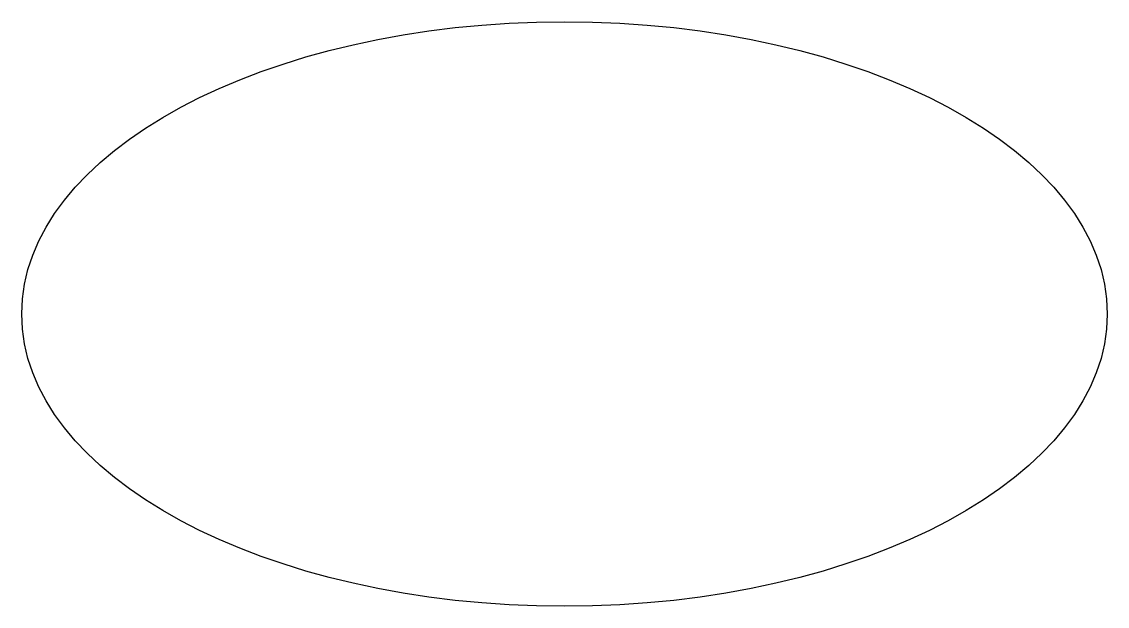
# Model space of a CAD drawing. Header units: centimetres. Extents: x -1.96 to 1.96, y -1.05 to 1.05.
import ezdxf

# ---------------------------------------------------------------- set-up
doc = ezdxf.new("R2010")
doc.units = ezdxf.units.CM
doc.header["$MEASUREMENT"] = 0
doc.layers.add('Camada 1', color=7, linetype='Continuous')

msp = doc.modelspace()

# ---------------------------------------------------------------- linework, layer by layer
at = {"layer": 'Camada 1'}
msp.add_ellipse((0.00001, -0.00001), major_axis=(1.95627, 0), ratio=0.5384635, dxfattribs=at)

doc.saveas('drawing.dxf')
